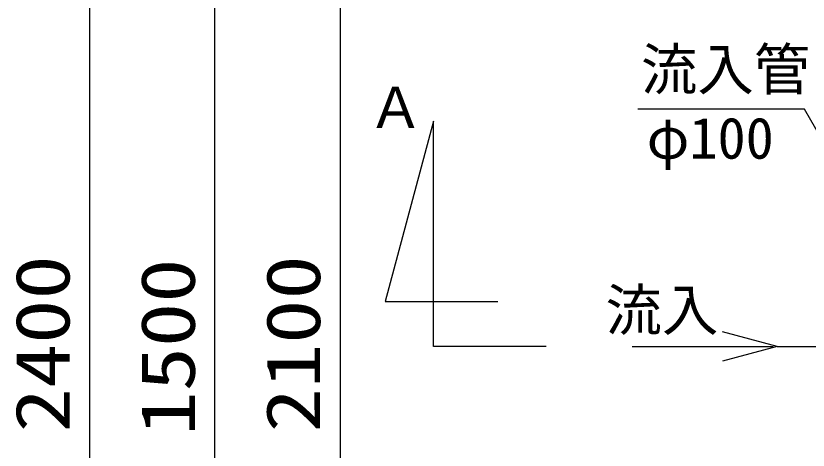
# Model space of a CAD drawing. Units: millimetres, scale not verified. Extents: x -23133 to 8910, y -6308 to 6308.
# Drawn here: x -7322 to -6058, y 773 to 1466 of the extents above; entities that cross this region are included whole.
import ezdxf
from ezdxf.enums import TextEntityAlignment as Align

# ---------------------------------------------------------------- set-up
doc = ezdxf.new("R2010")
doc.units = ezdxf.units.MM
doc.header["$LTSCALE"] = 30
doc.linetypes.add('CHAIN1', pattern=[8, 5, -1, 1, -1])
for name, color, linetype, lineweight in [('0-1_空気管', 3, 'Continuous', 25), ('0-6_文字', 3, 'Continuous', 25), ('1-5_00クル-フ-6寸法', 132, 'Continuous', 25)]:
    doc.layers.add(name, color=color, linetype=linetype, lineweight=lineweight)
doc.styles.add('ＭＳ ゴシック', font='')
doc.styles.get('ＭＳ ゴシック').set_extended_font_data('MS Gothic')

msp = doc.modelspace()

# ---------------------------------------------------------------- linework, layer by layer
at = {"layer": '0-1_空気管', "color": 4}
for p, q in [((-6107.1, 938.22), (-6194.03, 961.52)), ((-6338.29, 938.22), (-6113.34, 938.22)), ((-6107.1, 938.22), (-6194.03, 914.93))]:
    msp.add_line(p, q, dxfattribs=at)
at = {"layer": '0-1_空気管', "linetype": 'CHAIN1'}
msp.add_line((-6107.1, 938.22), (-2547.65, 938.22), dxfattribs=at)
at = {"layer": '0-1_空気管'}
msp.add_lwpolyline([(-6475.71, 938.35), (-6655.71, 938.35), (-6655.71, 1298.35), (-6732.88, 1010.35), (-6552.88, 1010.35)], dxfattribs=at)
at = {"layer": '0-6_文字'}
msp.add_lwpolyline([(-5851.48, 950.22), (-6063.36, 1317.2), (-6329.36, 1317.2)], dxfattribs=at)
at = {"layer": '1-5_00クル-フ-6寸法', "color": 4}
for p, q in [((-7204.62, 2138.22), (-7204.62, -261.78)), ((-6804.62, 1988.22), (-6804.62, -111.78)), ((-7004.62, 188.22), (-7004.62, 1688.22))]:
    msp.add_line(p, q, dxfattribs=at)

# ---------------------------------------------------------------- texts
at = {"layer": '0-1_空気管', "color": 4, "style": 'ＭＳ ゴシック'}
for s, p in [('Ａ', (-6760.84, 1267.21)), ('流入', (-6380.92, 943.87))]:
    msp.add_text(s, height=65.98, dxfattribs=at).set_placement(p, align=Align.BOTTOM_LEFT)
at = {"layer": '0-6_文字', "color": 4, "style": 'ＭＳ ゴシック'}
for s, p in [('流入管', (-6324.36, 1328.2)), ('φ100', (-6315.27, 1218.41))]:
    msp.add_text(s, height=65.98, dxfattribs=at).set_placement(p, align=Align.BOTTOM_LEFT)
at = {"layer": '1-5_00クル-フ-6寸法', "color": 3, "style": 'ＭＳ ゴシック', "width": 1.2}
for s, p in [('2400', (-7210.47, 801.08)), ('2100', (-6810.47, 801.08)), ('1500', (-7010.47, 795.94))]:
    msp.add_text(s, height=86.66, rotation=90, dxfattribs=at).set_placement(p, align=Align.BOTTOM_LEFT)

doc.saveas('drawing.dxf')
